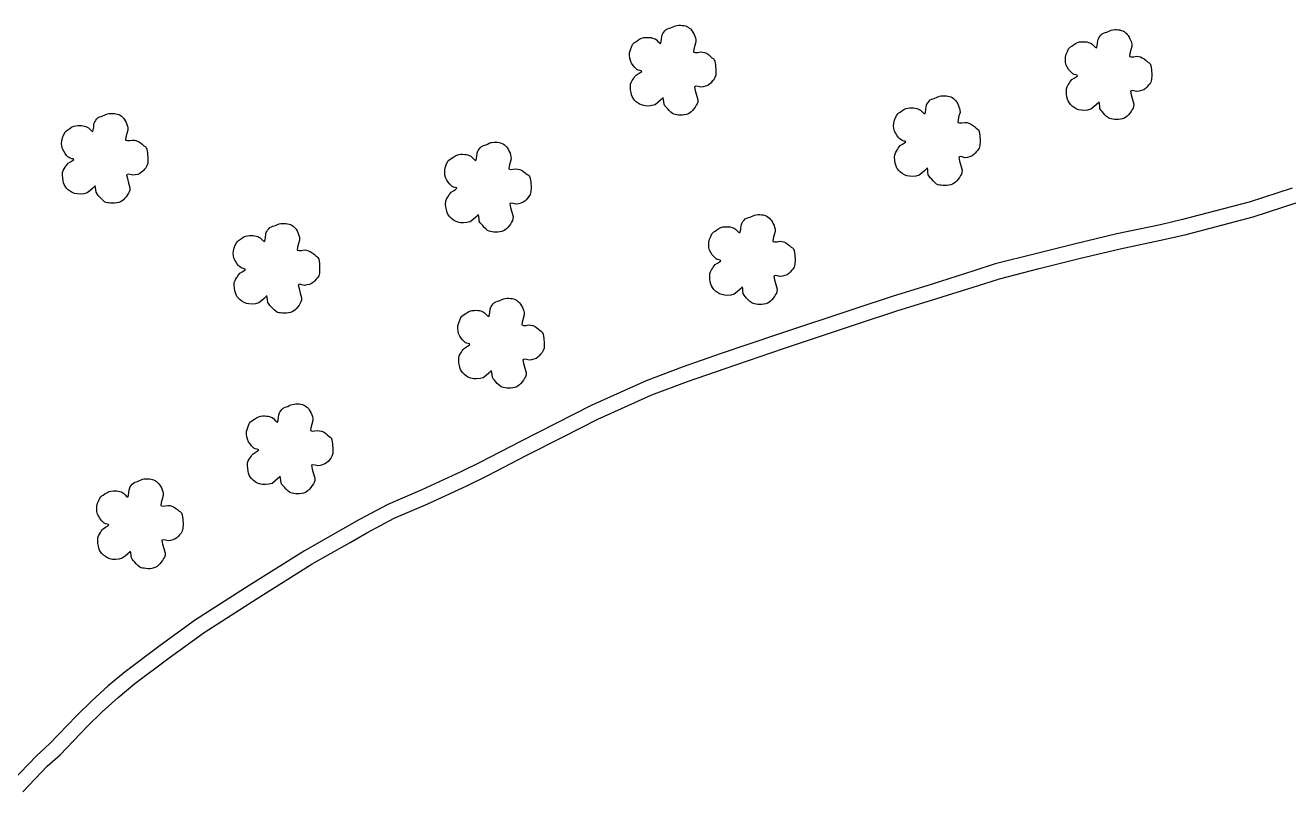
# Model space of a CAD drawing. Extents: x 730929 to 735129, y 7820181 to 7826121.
# Drawn here: x 732161.8 to 732406.4, y 7823632.6 to 7823780.9 of the extents above; entities that cross this region are included whole.
import ezdxf

# ---------------------------------------------------------------- set-up
doc = ezdxf.new("R2010")
doc.units = 0
doc.header["$MEASUREMENT"] = 0
doc.linetypes.add('LIN0', pattern=[0])
for name, color, linetype in [('0114000475015', 5, 'Continuous'), ('RESERVA', 3, 'Continuous'), ('SIMBOLO ARVORE', 118, 'Continuous')]:
    doc.layers.add(name, color=color, linetype=linetype)

msp = doc.modelspace()

# ---------------------------------------------------------------- linework, layer by layer
at = {"layer": '0114000475015'}
msp.add_lwpolyline([(732161.29, 7823632.58), (732166.02, 7823637.5), (732168.48, 7823639.73), (732173.76, 7823645.19), (732176.67, 7823648.02), (732179.74, 7823650.84), (732182.94, 7823653.49), (732189.59, 7823658.5), (732196.36, 7823663.41), (732206.66, 7823670), (732217.32, 7823676.67), (732224.65, 7823680.82), (732227.9, 7823682.65), (732233.2, 7823685.49), (732239.72, 7823688.28), (732247.35, 7823691.84), (732251.19, 7823693.69), (732258.89, 7823697.68), (732265.79, 7823701.2), (732272.62, 7823704.67), (732283.07, 7823709.36), (732289.97, 7823711.99), (732297.29, 7823714.51), (732308.55, 7823718.35), (732323.3, 7823723.22), (732330.51, 7823725.62), (732338.22, 7823728.01), (732346.32, 7823730.57), (732350.36, 7823731.86), (732358.07, 7823733.8), (732365.81, 7823735.74), (732373.74, 7823737.66), (732382.21, 7823739.42), (732386.52, 7823740.42), (732399.53, 7823743.84), (732408.05, 7823746.59)], dxfattribs=at)
at = {"layer": 'RESERVA', "linetype": 'Continuous'}
msp.add_lwpolyline([(732407.08, 7823749.38), (732398.7, 7823746.67), (732385.81, 7823743.29), (732381.58, 7823742.3), (732373.1, 7823740.54), (732365.11, 7823738.6), (732357.35, 7823736.66), (732349.55, 7823734.7), (732345.43, 7823733.38), (732337.34, 7823730.82), (732329.61, 7823728.43), (732322.37, 7823726.02), (732307.61, 7823721.15), (732296.33, 7823717.3), (732288.97, 7823714.76), (732281.94, 7823712.09), (732271.34, 7823707.33), (732264.45, 7823703.83), (732257.54, 7823700.3), (732249.87, 7823696.33), (732246.09, 7823694.5), (732238.52, 7823690.97), (732231.93, 7823688.15), (732226.48, 7823685.24), (732223.2, 7823683.39), (732215.81, 7823679.21), (732205.09, 7823672.49), (732194.7, 7823665.85), (732187.84, 7823660.87), (732181.11, 7823655.81), (732177.8, 7823653.07), (732174.64, 7823650.17), (732171.67, 7823647.28), (732166.42, 7823641.85), (732163.96, 7823639.62), (732159.07, 7823634.52)], dxfattribs=at)
at = {"layer": 'SIMBOLO ARVORE', "linetype": 'LIN0', "elevation": 716.76, "flags": 128}
for points in [[(732285.19, 7823766.78), (732284.74, 7823766.39), (732284.24, 7823765.94), (732283.69, 7823765.52), (732283.05, 7823765.34), (732282.4, 7823765.27), (732281.78, 7823765.3), (732281.27, 7823765.41), (732280.82, 7823765.59), (732280.42, 7823765.83), (732280.04, 7823766.11), (732279.72, 7823766.43), (732279.45, 7823766.77), (732279.27, 7823767.1), (732279.14, 7823767.46), (732279.05, 7823767.86), (732278.97, 7823768.39), (732278.93, 7823768.94), (732278.94, 7823769.47), (732279.08, 7823769.85), (732279.26, 7823770.19), (732279.46, 7823770.48), (732279.62, 7823770.75), (732279.79, 7823770.99), (732280.01, 7823771.23), (732280.43, 7823771.5), (732280.83, 7823771.76), (732281.11, 7823771.98), (732280.99, 7823772.06), (732280.73, 7823772.13), (732280.41, 7823772.2), (732280.19, 7823772.33), (732279.96, 7823772.52), (732279.72, 7823772.77), (732279.43, 7823773.14), (732279.15, 7823773.57), (732278.91, 7823774.05), (732278.79, 7823774.54), (732278.74, 7823775.05), (732278.77, 7823775.57), (732278.91, 7823776.14), (732279.12, 7823776.69), (732279.35, 7823777.15), (732279.53, 7823777.4), (732279.73, 7823777.58), (732279.97, 7823777.72), (732280.31, 7823777.97), (732280.69, 7823778.21), (732281.09, 7823778.41), (732281.49, 7823778.51), (732281.88, 7823778.56), (732282.26, 7823778.56), (732282.6, 7823778.55), (732282.92, 7823778.5), (732283.21, 7823778.43), (732283.46, 7823778.35), (732283.71, 7823778.24), (732283.95, 7823778.09), (732284.25, 7823777.76), (732284.53, 7823777.49), (732284.77, 7823777.36), (732284.89, 7823777.73), (732284.96, 7823778.23), (732285.01, 7823778.75), (732285.06, 7823778.98), (732285.13, 7823779.15), (732285.22, 7823779.31), (732285.38, 7823779.57), (732285.59, 7823779.84), (732285.83, 7823780.08), (732286.11, 7823780.21), (732286.42, 7823780.32), (732286.74, 7823780.41), (732287.03, 7823780.55), (732287.32, 7823780.69), (732287.62, 7823780.8), (732287.95, 7823780.86), (732288.28, 7823780.89), (732288.62, 7823780.89), (732288.94, 7823780.88), (732289.26, 7823780.83), (732289.56, 7823780.76), (732289.83, 7823780.65), (732290.09, 7823780.52), (732290.32, 7823780.36), (732290.53, 7823780.18), (732290.72, 7823779.98), (732290.89, 7823779.74), (732291.08, 7823779.44), (732291.25, 7823779.11), (732291.39, 7823778.76), (732291.51, 7823778.44), (732291.58, 7823778.09), (732291.59, 7823777.67), (732291.38, 7823776.97), (732291.2, 7823776.29), (732291.13, 7823775.72), (732291.49, 7823775.62), (732291.97, 7823775.65), (732292.5, 7823775.74), (732292.89, 7823775.69), (732293.27, 7823775.61), (732293.63, 7823775.47), (732294.01, 7823775.21), (732294.37, 7823774.92), (732294.69, 7823774.62), (732294.94, 7823774.49), (732295.13, 7823774.29), (732295.28, 7823773.95), (732295.4, 7823773.11), (732295.46, 7823772.17), (732295.44, 7823771.27), (732295.28, 7823770.76), (732295.06, 7823770.37), (732294.78, 7823770.07), (732294.53, 7823769.75), (732294.24, 7823769.49), (732293.91, 7823769.27), (732293.47, 7823769.09), (732293.01, 7823768.97), (732292.53, 7823768.9), (732292.03, 7823769.03), (732291.61, 7823769.11), (732291.33, 7823769.01), (732291.48, 7823768.26), (732291.72, 7823767.38), (732291.97, 7823766.5), (732291.95, 7823766.05), (732291.85, 7823765.72), (732291.68, 7823765.43), (732291.47, 7823765.07), (732291.22, 7823764.73), (732290.95, 7823764.41), (732290.71, 7823764.16), (732290.45, 7823763.95), (732290.16, 7823763.78), (732289.8, 7823763.65), (732289.42, 7823763.55), (732289.02, 7823763.5), (732288.63, 7823763.49), (732288.26, 7823763.52), (732287.9, 7823763.57), (732287.61, 7823763.6), (732287.33, 7823763.68), (732287.06, 7823763.81), (732286.73, 7823764.08), (732286.4, 7823764.41), (732286.09, 7823764.76), (732285.83, 7823765.03), (732285.61, 7823765.3), (732285.44, 7823765.61), (732285.38, 7823766.08), (732285.33, 7823766.53), (732285.23, 7823766.91), (732285.23, 7823766.91)], [(732369.59, 7823765.93), (732369.14, 7823765.54), (732368.64, 7823765.09), (732368.09, 7823764.67), (732367.45, 7823764.5), (732366.8, 7823764.43), (732366.18, 7823764.45), (732365.67, 7823764.56), (732365.22, 7823764.74), (732364.82, 7823764.98), (732364.44, 7823765.26), (732364.12, 7823765.58), (732363.85, 7823765.93), (732363.67, 7823766.26), (732363.54, 7823766.62), (732363.45, 7823767.02), (732363.37, 7823767.55), (732363.33, 7823768.1), (732363.34, 7823768.62), (732363.48, 7823769.01), (732363.66, 7823769.34), (732363.87, 7823769.64), (732364.02, 7823769.9), (732364.2, 7823770.15), (732364.41, 7823770.38), (732364.84, 7823770.66), (732365.23, 7823770.91), (732365.51, 7823771.13), (732365.39, 7823771.22), (732365.14, 7823771.28), (732364.81, 7823771.35), (732364.59, 7823771.49), (732364.36, 7823771.67), (732364.12, 7823771.92), (732363.83, 7823772.29), (732363.55, 7823772.73), (732363.31, 7823773.2), (732363.19, 7823773.69), (732363.14, 7823774.2), (732363.17, 7823774.72), (732363.32, 7823775.3), (732363.52, 7823775.84), (732363.75, 7823776.31), (732363.93, 7823776.56), (732364.13, 7823776.73), (732364.37, 7823776.88), (732364.71, 7823777.12), (732365.09, 7823777.36), (732365.49, 7823777.56), (732365.89, 7823777.66), (732366.29, 7823777.71), (732366.67, 7823777.72), (732367, 7823777.7), (732367.32, 7823777.66), (732367.61, 7823777.59), (732367.86, 7823777.5), (732368.11, 7823777.39), (732368.35, 7823777.24), (732368.65, 7823776.92), (732368.93, 7823776.64), (732369.17, 7823776.51), (732369.29, 7823776.89), (732369.36, 7823777.39), (732369.41, 7823777.9), (732369.46, 7823778.13), (732369.53, 7823778.3), (732369.62, 7823778.46), (732369.78, 7823778.73), (732369.99, 7823778.99), (732370.23, 7823779.23), (732370.51, 7823779.37), (732370.82, 7823779.47), (732371.14, 7823779.57), (732371.43, 7823779.71), (732371.72, 7823779.84), (732372.02, 7823779.96), (732372.35, 7823780.02), (732372.68, 7823780.05), (732373.02, 7823780.05), (732373.34, 7823780.03), (732373.66, 7823779.99), (732373.96, 7823779.91), (732374.24, 7823779.81), (732374.49, 7823779.67), (732374.73, 7823779.51), (732374.93, 7823779.34), (732375.12, 7823779.13), (732375.29, 7823778.9), (732375.48, 7823778.6), (732375.65, 7823778.27), (732375.79, 7823777.91), (732375.91, 7823777.6), (732375.98, 7823777.24), (732375.99, 7823776.82), (732375.79, 7823776.13), (732375.61, 7823775.44), (732375.53, 7823774.87), (732375.89, 7823774.77), (732376.37, 7823774.81), (732376.9, 7823774.89), (732377.29, 7823774.85), (732377.67, 7823774.76), (732378.03, 7823774.62), (732378.41, 7823774.37), (732378.77, 7823774.08), (732379.09, 7823773.78), (732379.34, 7823773.64), (732379.54, 7823773.45), (732379.68, 7823773.1), (732379.8, 7823772.26), (732379.86, 7823771.32), (732379.84, 7823770.42), (732379.68, 7823769.91), (732379.46, 7823769.52), (732379.18, 7823769.22), (732378.93, 7823768.91), (732378.64, 7823768.64), (732378.31, 7823768.42), (732377.88, 7823768.25), (732377.41, 7823768.13), (732376.94, 7823768.05), (732376.43, 7823768.19), (732376.01, 7823768.26), (732375.73, 7823768.16), (732375.88, 7823767.42), (732376.13, 7823766.53), (732376.37, 7823765.66), (732376.36, 7823765.21), (732376.25, 7823764.87), (732376.08, 7823764.59), (732375.87, 7823764.23), (732375.62, 7823763.88), (732375.36, 7823763.57), (732375.11, 7823763.32), (732374.85, 7823763.1), (732374.56, 7823762.93), (732374.2, 7823762.8), (732373.82, 7823762.71), (732373.43, 7823762.66), (732373.04, 7823762.65), (732372.66, 7823762.67), (732372.3, 7823762.72), (732372.01, 7823762.76), (732371.73, 7823762.83), (732371.46, 7823762.96), (732371.13, 7823763.24), (732370.8, 7823763.57), (732370.49, 7823763.91), (732370.23, 7823764.18), (732370.01, 7823764.46), (732369.84, 7823764.77), (732369.78, 7823765.24), (732369.73, 7823765.69), (732369.64, 7823766.06), (732369.64, 7823766.06)], [(732336.34, 7823753.15), (732335.89, 7823752.76), (732335.39, 7823752.31), (732334.84, 7823751.89), (732334.2, 7823751.72), (732333.55, 7823751.65), (732332.93, 7823751.67), (732332.42, 7823751.78), (732331.97, 7823751.96), (732331.57, 7823752.2), (732331.19, 7823752.48), (732330.87, 7823752.8), (732330.6, 7823753.15), (732330.42, 7823753.47), (732330.29, 7823753.83), (732330.21, 7823754.23), (732330.12, 7823754.77), (732330.08, 7823755.31), (732330.1, 7823755.84), (732330.23, 7823756.23), (732330.41, 7823756.56), (732330.62, 7823756.85), (732330.77, 7823757.12), (732330.95, 7823757.36), (732331.17, 7823757.6), (732331.59, 7823757.88), (732331.98, 7823758.13), (732332.27, 7823758.35), (732332.14, 7823758.44), (732331.89, 7823758.5), (732331.57, 7823758.57), (732331.34, 7823758.7), (732331.11, 7823758.89), (732330.88, 7823759.14), (732330.58, 7823759.51), (732330.3, 7823759.94), (732330.07, 7823760.42), (732329.94, 7823760.91), (732329.89, 7823761.42), (732329.92, 7823761.94), (732330.07, 7823762.52), (732330.27, 7823763.06), (732330.5, 7823763.53), (732330.68, 7823763.77), (732330.88, 7823763.95), (732331.12, 7823764.09), (732331.46, 7823764.34), (732331.84, 7823764.58), (732332.24, 7823764.78), (732332.64, 7823764.88), (732333.04, 7823764.93), (732333.42, 7823764.94), (732333.76, 7823764.92), (732334.07, 7823764.87), (732334.36, 7823764.8), (732334.62, 7823764.72), (732334.86, 7823764.61), (732335.1, 7823764.46), (732335.4, 7823764.13), (732335.68, 7823763.86), (732335.92, 7823763.73), (732336.04, 7823764.1), (732336.11, 7823764.6), (732336.16, 7823765.12), (732336.22, 7823765.35), (732336.28, 7823765.52), (732336.37, 7823765.68), (732336.54, 7823765.94), (732336.74, 7823766.21), (732336.98, 7823766.45), (732337.27, 7823766.58), (732337.57, 7823766.69), (732337.89, 7823766.78), (732338.18, 7823766.92), (732338.47, 7823767.06), (732338.77, 7823767.17), (732339.1, 7823767.24), (732339.44, 7823767.26), (732339.77, 7823767.27), (732340.1, 7823767.25), (732340.41, 7823767.2), (732340.71, 7823767.13), (732340.99, 7823767.02), (732341.24, 7823766.89), (732341.48, 7823766.73), (732341.68, 7823766.55), (732341.87, 7823766.35), (732342.05, 7823766.11), (732342.23, 7823765.81), (732342.4, 7823765.48), (732342.54, 7823765.13), (732342.66, 7823764.82), (732342.73, 7823764.46), (732342.74, 7823764.04), (732342.54, 7823763.34), (732342.36, 7823762.66), (732342.29, 7823762.09), (732342.64, 7823761.99), (732343.12, 7823762.02), (732343.65, 7823762.11), (732344.05, 7823762.07), (732344.42, 7823761.98), (732344.78, 7823761.84), (732345.16, 7823761.58), (732345.52, 7823761.29), (732345.84, 7823761), (732346.09, 7823760.86), (732346.29, 7823760.66), (732346.43, 7823760.32), (732346.56, 7823759.48), (732346.61, 7823758.54), (732346.59, 7823757.64), (732346.44, 7823757.13), (732346.21, 7823756.74), (732345.94, 7823756.44), (732345.68, 7823756.13), (732345.4, 7823755.86), (732345.06, 7823755.64), (732344.63, 7823755.47), (732344.16, 7823755.34), (732343.69, 7823755.27), (732343.18, 7823755.41), (732342.76, 7823755.48), (732342.48, 7823755.38), (732342.63, 7823754.63), (732342.88, 7823753.75), (732343.13, 7823752.87), (732343.11, 7823752.43), (732343, 7823752.09), (732342.83, 7823751.81), (732342.62, 7823751.44), (732342.37, 7823751.1), (732342.11, 7823750.79), (732341.86, 7823750.53), (732341.6, 7823750.32), (732341.31, 7823750.15), (732340.95, 7823750.02), (732340.57, 7823749.93), (732340.18, 7823749.87), (732339.79, 7823749.87), (732339.41, 7823749.89), (732339.05, 7823749.94), (732338.76, 7823749.97), (732338.49, 7823750.05), (732338.21, 7823750.18), (732337.88, 7823750.46), (732337.56, 7823750.78), (732337.25, 7823751.13), (732336.99, 7823751.4), (732336.77, 7823751.68), (732336.59, 7823751.98), (732336.53, 7823752.45), (732336.48, 7823752.91), (732336.39, 7823753.28), (732336.39, 7823753.28)], [(732175.23, 7823749.74), (732174.78, 7823749.34), (732174.28, 7823748.89), (732173.73, 7823748.47), (732173.09, 7823748.3), (732172.44, 7823748.23), (732171.82, 7823748.25), (732171.31, 7823748.36), (732170.86, 7823748.54), (732170.46, 7823748.78), (732170.08, 7823749.07), (732169.76, 7823749.38), (732169.49, 7823749.73), (732169.31, 7823750.06), (732169.18, 7823750.42), (732169.09, 7823750.82), (732169.01, 7823751.35), (732168.97, 7823751.9), (732168.98, 7823752.42), (732169.12, 7823752.81), (732169.3, 7823753.14), (732169.51, 7823753.44), (732169.66, 7823753.7), (732169.84, 7823753.95), (732170.05, 7823754.19), (732170.48, 7823754.46), (732170.87, 7823754.71), (732171.15, 7823754.93), (732171.03, 7823755.02), (732170.77, 7823755.08), (732170.45, 7823755.15), (732170.23, 7823755.29), (732170, 7823755.47), (732169.76, 7823755.72), (732169.47, 7823756.09), (732169.19, 7823756.53), (732168.95, 7823757), (732168.83, 7823757.49), (732168.78, 7823758), (732168.81, 7823758.52), (732168.95, 7823759.1), (732169.16, 7823759.64), (732169.39, 7823760.11), (732169.57, 7823760.36), (732169.77, 7823760.53), (732170.01, 7823760.68), (732170.35, 7823760.92), (732170.73, 7823761.16), (732171.13, 7823761.36), (732171.53, 7823761.46), (732171.93, 7823761.51), (732172.31, 7823761.52), (732172.64, 7823761.5), (732172.96, 7823761.46), (732173.25, 7823761.39), (732173.5, 7823761.3), (732173.75, 7823761.19), (732173.99, 7823761.04), (732174.29, 7823760.72), (732174.57, 7823760.44), (732174.81, 7823760.31), (732174.93, 7823760.69), (732175, 7823761.19), (732175.05, 7823761.71), (732175.1, 7823761.93), (732175.17, 7823762.1), (732175.26, 7823762.26), (732175.42, 7823762.53), (732175.63, 7823762.79), (732175.87, 7823763.03), (732176.15, 7823763.17), (732176.46, 7823763.27), (732176.78, 7823763.37), (732177.07, 7823763.51), (732177.36, 7823763.64), (732177.66, 7823763.76), (732177.99, 7823763.82), (732178.32, 7823763.85), (732178.66, 7823763.85), (732178.98, 7823763.83), (732179.3, 7823763.79), (732179.6, 7823763.72), (732179.88, 7823763.61), (732180.13, 7823763.47), (732180.37, 7823763.31), (732180.57, 7823763.14), (732180.76, 7823762.93), (732180.93, 7823762.7), (732181.12, 7823762.4), (732181.29, 7823762.07), (732181.43, 7823761.71), (732181.55, 7823761.4), (732181.62, 7823761.04), (732181.63, 7823760.62), (732181.43, 7823759.93), (732181.24, 7823759.24), (732181.17, 7823758.67), (732181.53, 7823758.57), (732182.01, 7823758.61), (732182.54, 7823758.69), (732182.93, 7823758.65), (732183.31, 7823758.56), (732183.67, 7823758.42), (732184.05, 7823758.17), (732184.41, 7823757.88), (732184.73, 7823757.58), (732184.98, 7823757.44), (732185.18, 7823757.25), (732185.32, 7823756.91), (732185.44, 7823756.06), (732185.5, 7823755.12), (732185.48, 7823754.22), (732185.32, 7823753.71), (732185.1, 7823753.32), (732184.82, 7823753.02), (732184.57, 7823752.71), (732184.28, 7823752.44), (732183.95, 7823752.22), (732183.52, 7823752.05), (732183.05, 7823751.93), (732182.58, 7823751.86), (732182.07, 7823751.99), (732181.65, 7823752.06), (732181.37, 7823751.96), (732181.52, 7823751.22), (732181.77, 7823750.33), (732182.01, 7823749.46), (732181.99, 7823749.01), (732181.89, 7823748.67), (732181.72, 7823748.39), (732181.51, 7823748.03), (732181.26, 7823747.68), (732180.99, 7823747.37), (732180.75, 7823747.12), (732180.49, 7823746.91), (732180.2, 7823746.73), (732179.84, 7823746.6), (732179.46, 7823746.51), (732179.06, 7823746.46), (732178.68, 7823746.45), (732178.3, 7823746.47), (732177.94, 7823746.52), (732177.65, 7823746.56), (732177.37, 7823746.63), (732177.1, 7823746.76), (732176.77, 7823747.04), (732176.44, 7823747.37), (732176.13, 7823747.71), (732175.87, 7823747.98), (732175.65, 7823748.26), (732175.48, 7823748.57), (732175.42, 7823749.04), (732175.37, 7823749.49), (732175.28, 7823749.86), (732175.28, 7823749.86)], [(732249.42, 7823744.15), (732248.97, 7823743.76), (732248.46, 7823743.31), (732247.91, 7823742.89), (732247.27, 7823742.72), (732246.63, 7823742.65), (732246, 7823742.67), (732245.5, 7823742.78), (732245.04, 7823742.96), (732244.64, 7823743.2), (732244.27, 7823743.48), (732243.94, 7823743.8), (732243.68, 7823744.15), (732243.49, 7823744.47), (732243.37, 7823744.83), (732243.28, 7823745.23), (732243.19, 7823745.77), (732243.15, 7823746.31), (732243.17, 7823746.84), (732243.3, 7823747.23), (732243.48, 7823747.56), (732243.69, 7823747.85), (732243.85, 7823748.12), (732244.02, 7823748.36), (732244.24, 7823748.6), (732244.66, 7823748.88), (732245.06, 7823749.13), (732245.34, 7823749.35), (732245.22, 7823749.44), (732244.96, 7823749.5), (732244.64, 7823749.57), (732244.42, 7823749.7), (732244.19, 7823749.89), (732243.95, 7823750.14), (732243.65, 7823750.51), (732243.37, 7823750.94), (732243.14, 7823751.42), (732243.01, 7823751.91), (732242.96, 7823752.42), (732242.99, 7823752.94), (732243.14, 7823753.52), (732243.34, 7823754.06), (732243.58, 7823754.53), (732243.76, 7823754.77), (732243.96, 7823754.95), (732244.19, 7823755.09), (732244.53, 7823755.34), (732244.91, 7823755.58), (732245.31, 7823755.78), (732245.71, 7823755.88), (732246.11, 7823755.93), (732246.49, 7823755.94), (732246.83, 7823755.92), (732247.14, 7823755.87), (732247.43, 7823755.8), (732247.69, 7823755.72), (732247.93, 7823755.61), (732248.18, 7823755.46), (732248.47, 7823755.13), (732248.75, 7823754.86), (732248.99, 7823754.73), (732249.11, 7823755.1), (732249.19, 7823755.6), (732249.24, 7823756.12), (732249.29, 7823756.35), (732249.35, 7823756.52), (732249.45, 7823756.68), (732249.61, 7823756.94), (732249.81, 7823757.21), (732250.06, 7823757.45), (732250.34, 7823757.58), (732250.65, 7823757.69), (732250.96, 7823757.78), (732251.25, 7823757.92), (732251.55, 7823758.06), (732251.85, 7823758.18), (732252.18, 7823758.24), (732252.51, 7823758.26), (732252.84, 7823758.27), (732253.17, 7823758.25), (732253.49, 7823758.2), (732253.79, 7823758.13), (732254.06, 7823758.02), (732254.32, 7823757.89), (732254.55, 7823757.73), (732254.76, 7823757.55), (732254.94, 7823757.35), (732255.12, 7823757.11), (732255.31, 7823756.81), (732255.47, 7823756.48), (732255.62, 7823756.13), (732255.73, 7823755.82), (732255.8, 7823755.46), (732255.81, 7823755.04), (732255.61, 7823754.34), (732255.43, 7823753.66), (732255.36, 7823753.09), (732255.71, 7823752.99), (732256.19, 7823753.02), (732256.72, 7823753.11), (732257.12, 7823753.07), (732257.49, 7823752.98), (732257.85, 7823752.84), (732258.24, 7823752.59), (732258.6, 7823752.3), (732258.92, 7823752), (732259.17, 7823751.86), (732259.36, 7823751.66), (732259.51, 7823751.32), (732259.63, 7823750.48), (732259.69, 7823749.54), (732259.67, 7823748.64), (732259.51, 7823748.13), (732259.28, 7823747.74), (732259.01, 7823747.44), (732258.76, 7823747.13), (732258.47, 7823746.86), (732258.14, 7823746.64), (732257.7, 7823746.47), (732257.23, 7823746.34), (732256.76, 7823746.27), (732256.26, 7823746.41), (732255.84, 7823746.48), (732255.56, 7823746.38), (732255.7, 7823745.63), (732255.95, 7823744.75), (732256.2, 7823743.87), (732256.18, 7823743.43), (732256.08, 7823743.09), (732255.9, 7823742.81), (732255.69, 7823742.44), (732255.45, 7823742.1), (732255.18, 7823741.79), (732254.94, 7823741.53), (732254.67, 7823741.32), (732254.38, 7823741.15), (732254.03, 7823741.02), (732253.64, 7823740.93), (732253.25, 7823740.87), (732252.86, 7823740.87), (732252.48, 7823740.89), (732252.13, 7823740.94), (732251.84, 7823740.97), (732251.56, 7823741.05), (732251.28, 7823741.18), (732250.96, 7823741.46), (732250.63, 7823741.78), (732250.32, 7823742.13), (732250.06, 7823742.4), (732249.84, 7823742.68), (732249.66, 7823742.98), (732249.61, 7823743.45), (732249.56, 7823743.91), (732249.46, 7823744.28), (732249.46, 7823744.28)], [(732208.48, 7823728.45), (732208.03, 7823728.05), (732207.53, 7823727.61), (732206.97, 7823727.19), (732206.34, 7823727.01), (732205.69, 7823726.94), (732205.07, 7823726.97), (732204.56, 7823727.08), (732204.11, 7823727.26), (732203.7, 7823727.5), (732203.33, 7823727.78), (732203.01, 7823728.1), (732202.74, 7823728.44), (732202.56, 7823728.77), (732202.43, 7823729.13), (732202.34, 7823729.53), (732202.26, 7823730.06), (732202.22, 7823730.61), (732202.23, 7823731.14), (732202.37, 7823731.52), (732202.55, 7823731.86), (732202.75, 7823732.15), (732202.91, 7823732.41), (732203.08, 7823732.66), (732203.3, 7823732.9), (732203.72, 7823733.17), (732204.12, 7823733.43), (732204.4, 7823733.64), (732204.28, 7823733.73), (732204.02, 7823733.8), (732203.7, 7823733.87), (732203.48, 7823734), (732203.25, 7823734.19), (732203.01, 7823734.44), (732202.72, 7823734.81), (732202.44, 7823735.24), (732202.2, 7823735.71), (732202.07, 7823736.2), (732202.02, 7823736.71), (732202.05, 7823737.24), (732202.2, 7823737.81), (732202.41, 7823738.35), (732202.64, 7823738.82), (732202.82, 7823739.07), (732203.02, 7823739.24), (732203.25, 7823739.39), (732203.59, 7823739.64), (732203.97, 7823739.87), (732204.38, 7823740.08), (732204.78, 7823740.18), (732205.17, 7823740.23), (732205.55, 7823740.23), (732205.89, 7823740.22), (732206.21, 7823740.17), (732206.5, 7823740.1), (732206.75, 7823740.02), (732207, 7823739.9), (732207.24, 7823739.76), (732207.53, 7823739.43), (732207.81, 7823739.16), (732208.06, 7823739.03), (732208.17, 7823739.4), (732208.25, 7823739.9), (732208.3, 7823740.42), (732208.35, 7823740.64), (732208.42, 7823740.82), (732208.51, 7823740.97), (732208.67, 7823741.24), (732208.88, 7823741.5), (732209.12, 7823741.75), (732209.4, 7823741.88), (732209.71, 7823741.99), (732210.02, 7823742.08), (732210.32, 7823742.22), (732210.61, 7823742.36), (732210.91, 7823742.47), (732211.24, 7823742.53), (732211.57, 7823742.56), (732211.91, 7823742.56), (732212.23, 7823742.55), (732212.55, 7823742.5), (732212.85, 7823742.43), (732213.12, 7823742.32), (732213.38, 7823742.19), (732213.61, 7823742.02), (732213.82, 7823741.85), (732214.01, 7823741.65), (732214.18, 7823741.41), (732214.37, 7823741.11), (732214.54, 7823740.78), (732214.68, 7823740.43), (732214.79, 7823740.11), (732214.86, 7823739.76), (732214.87, 7823739.33), (732214.67, 7823738.64), (732214.49, 7823737.96), (732214.42, 7823737.39), (732214.78, 7823737.29), (732215.26, 7823737.32), (732215.79, 7823737.41), (732216.18, 7823737.36), (732216.56, 7823737.28), (732216.92, 7823737.14), (732217.3, 7823736.88), (732217.66, 7823736.59), (732217.98, 7823736.29), (732218.23, 7823736.16), (732218.42, 7823735.96), (732218.57, 7823735.62), (732218.69, 7823734.77), (732218.75, 7823733.84), (732218.73, 7823732.94), (732218.57, 7823732.42), (732218.35, 7823732.04), (732218.07, 7823731.74), (732217.82, 7823731.42), (732217.53, 7823731.16), (732217.2, 7823730.94), (732216.76, 7823730.76), (732216.3, 7823730.64), (732215.82, 7823730.57), (732215.32, 7823730.7), (732214.9, 7823730.78), (732214.62, 7823730.67), (732214.76, 7823729.93), (732215.01, 7823729.04), (732215.26, 7823728.17), (732215.24, 7823727.72), (732215.14, 7823727.38), (732214.97, 7823727.1), (732214.76, 7823726.74), (732214.51, 7823726.4), (732214.24, 7823726.08), (732214, 7823725.83), (732213.74, 7823725.62), (732213.45, 7823725.45), (732213.09, 7823725.32), (732212.71, 7823725.22), (732212.31, 7823725.17), (732211.92, 7823725.16), (732211.55, 7823725.19), (732211.19, 7823725.24), (732210.9, 7823725.27), (732210.62, 7823725.34), (732210.35, 7823725.48), (732210.02, 7823725.75), (732209.69, 7823726.08), (732209.38, 7823726.42), (732209.12, 7823726.69), (732208.9, 7823726.97), (732208.72, 7823727.28), (732208.67, 7823727.75), (732208.62, 7823728.2), (732208.52, 7823728.58), (732208.52, 7823728.58)], [(732300.53, 7823730.14), (732300.08, 7823729.74), (732299.58, 7823729.29), (732299.03, 7823728.88), (732298.39, 7823728.7), (732297.74, 7823728.63), (732297.12, 7823728.66), (732296.61, 7823728.77), (732296.16, 7823728.95), (732295.76, 7823729.18), (732295.38, 7823729.47), (732295.06, 7823729.79), (732294.79, 7823730.13), (732294.61, 7823730.46), (732294.48, 7823730.82), (732294.39, 7823731.22), (732294.31, 7823731.75), (732294.27, 7823732.3), (732294.29, 7823732.83), (732294.42, 7823733.21), (732294.6, 7823733.55), (732294.81, 7823733.84), (732294.96, 7823734.1), (732295.14, 7823734.35), (732295.36, 7823734.59), (732295.78, 7823734.86), (732296.17, 7823735.12), (732296.45, 7823735.33), (732296.33, 7823735.42), (732296.08, 7823735.49), (732295.75, 7823735.56), (732295.53, 7823735.69), (732295.3, 7823735.88), (732295.07, 7823736.13), (732294.77, 7823736.5), (732294.49, 7823736.93), (732294.25, 7823737.4), (732294.13, 7823737.89), (732294.08, 7823738.4), (732294.11, 7823738.93), (732294.26, 7823739.5), (732294.46, 7823740.04), (732294.69, 7823740.51), (732294.87, 7823740.76), (732295.07, 7823740.93), (732295.31, 7823741.08), (732295.65, 7823741.33), (732296.03, 7823741.56), (732296.43, 7823741.77), (732296.83, 7823741.87), (732297.23, 7823741.91), (732297.61, 7823741.92), (732297.95, 7823741.91), (732298.26, 7823741.86), (732298.55, 7823741.79), (732298.81, 7823741.71), (732299.05, 7823741.59), (732299.29, 7823741.44), (732299.59, 7823741.12), (732299.87, 7823740.85), (732300.11, 7823740.72), (732300.23, 7823741.09), (732300.3, 7823741.59), (732300.35, 7823742.11), (732300.41, 7823742.33), (732300.47, 7823742.51), (732300.56, 7823742.66), (732300.72, 7823742.93), (732300.93, 7823743.19), (732301.17, 7823743.44), (732301.46, 7823743.57), (732301.76, 7823743.68), (732302.08, 7823743.77), (732302.37, 7823743.91), (732302.66, 7823744.05), (732302.96, 7823744.16), (732303.29, 7823744.22), (732303.63, 7823744.25), (732303.96, 7823744.25), (732304.29, 7823744.23), (732304.6, 7823744.19), (732304.9, 7823744.12), (732305.18, 7823744.01), (732305.43, 7823743.87), (732305.67, 7823743.71), (732305.87, 7823743.54), (732306.06, 7823743.34), (732306.24, 7823743.1), (732306.42, 7823742.8), (732306.59, 7823742.47), (732306.73, 7823742.12), (732306.85, 7823741.8), (732306.92, 7823741.45), (732306.93, 7823741.02), (732306.73, 7823740.33), (732306.55, 7823739.65), (732306.48, 7823739.08), (732306.83, 7823738.98), (732307.31, 7823739.01), (732307.84, 7823739.1), (732308.23, 7823739.05), (732308.61, 7823738.97), (732308.97, 7823738.83), (732309.35, 7823738.57), (732309.71, 7823738.28), (732310.03, 7823737.98), (732310.28, 7823737.85), (732310.48, 7823737.65), (732310.62, 7823737.31), (732310.74, 7823736.46), (732310.8, 7823735.53), (732310.78, 7823734.63), (732310.63, 7823734.11), (732310.4, 7823733.73), (732310.13, 7823733.43), (732309.87, 7823733.11), (732309.58, 7823732.85), (732309.25, 7823732.63), (732308.82, 7823732.45), (732308.35, 7823732.33), (732307.88, 7823732.26), (732307.37, 7823732.39), (732306.95, 7823732.47), (732306.67, 7823732.36), (732306.82, 7823731.62), (732307.07, 7823730.73), (732307.32, 7823729.86), (732307.3, 7823729.41), (732307.19, 7823729.07), (732307.02, 7823728.79), (732306.81, 7823728.43), (732306.56, 7823728.09), (732306.3, 7823727.77), (732306.05, 7823727.52), (732305.79, 7823727.31), (732305.5, 7823727.14), (732305.14, 7823727.01), (732304.76, 7823726.91), (732304.37, 7823726.86), (732303.98, 7823726.85), (732303.6, 7823726.88), (732303.24, 7823726.93), (732302.95, 7823726.96), (732302.67, 7823727.03), (732302.4, 7823727.17), (732302.07, 7823727.44), (732301.74, 7823727.77), (732301.43, 7823728.11), (732301.17, 7823728.38), (732300.95, 7823728.66), (732300.78, 7823728.97), (732300.72, 7823729.44), (732300.67, 7823729.89), (732300.58, 7823730.27), (732300.58, 7823730.27)], [(732251.94, 7823713.96), (732251.49, 7823713.56), (732250.99, 7823713.11), (732250.44, 7823712.7), (732249.8, 7823712.52), (732249.15, 7823712.45), (732248.53, 7823712.47), (732248.02, 7823712.58), (732247.57, 7823712.76), (732247.17, 7823713), (732246.79, 7823713.29), (732246.47, 7823713.61), (732246.2, 7823713.95), (732246.02, 7823714.28), (732245.89, 7823714.64), (732245.8, 7823715.04), (732245.72, 7823715.57), (732245.68, 7823716.12), (732245.7, 7823716.64), (732245.83, 7823717.03), (732246.01, 7823717.36), (732246.22, 7823717.66), (732246.37, 7823717.92), (732246.55, 7823718.17), (732246.77, 7823718.41), (732247.19, 7823718.68), (732247.58, 7823718.94), (732247.86, 7823719.15), (732247.74, 7823719.24), (732247.49, 7823719.31), (732247.16, 7823719.38), (732246.94, 7823719.51), (732246.71, 7823719.69), (732246.48, 7823719.95), (732246.18, 7823720.32), (732245.9, 7823720.75), (732245.66, 7823721.22), (732245.54, 7823721.71), (732245.49, 7823722.22), (732245.52, 7823722.75), (732245.67, 7823723.32), (732245.87, 7823723.86), (732246.1, 7823724.33), (732246.28, 7823724.58), (732246.48, 7823724.75), (732246.72, 7823724.9), (732247.06, 7823725.15), (732247.44, 7823725.38), (732247.84, 7823725.58), (732248.24, 7823725.68), (732248.64, 7823725.73), (732249.02, 7823725.74), (732249.36, 7823725.73), (732249.67, 7823725.68), (732249.96, 7823725.61), (732250.22, 7823725.53), (732250.46, 7823725.41), (732250.7, 7823725.26), (732251, 7823724.94), (732251.28, 7823724.67), (732251.52, 7823724.54), (732251.64, 7823724.91), (732251.71, 7823725.41), (732251.76, 7823725.93), (732251.81, 7823726.15), (732251.88, 7823726.33), (732251.97, 7823726.48), (732252.13, 7823726.75), (732252.34, 7823727.01), (732252.58, 7823727.25), (732252.87, 7823727.39), (732253.17, 7823727.49), (732253.49, 7823727.59), (732253.78, 7823727.73), (732254.07, 7823727.86), (732254.37, 7823727.98), (732254.7, 7823728.04), (732255.04, 7823728.07), (732255.37, 7823728.07), (732255.7, 7823728.05), (732256.01, 7823728.01), (732256.31, 7823727.94), (732256.59, 7823727.83), (732256.84, 7823727.69), (732257.08, 7823727.53), (732257.28, 7823727.36), (732257.47, 7823727.16), (732257.65, 7823726.92), (732257.83, 7823726.62), (732258, 7823726.29), (732258.14, 7823725.94), (732258.26, 7823725.62), (732258.33, 7823725.27), (732258.34, 7823724.84), (732258.14, 7823724.15), (732257.96, 7823723.46), (732257.89, 7823722.9), (732258.24, 7823722.79), (732258.72, 7823722.83), (732259.25, 7823722.92), (732259.64, 7823722.87), (732260.02, 7823722.78), (732260.38, 7823722.64), (732260.76, 7823722.39), (732261.12, 7823722.1), (732261.44, 7823721.8), (732261.69, 7823721.67), (732261.89, 7823721.47), (732262.03, 7823721.13), (732262.15, 7823720.28), (732262.21, 7823719.35), (732262.19, 7823718.44), (732262.04, 7823717.93), (732261.81, 7823717.55), (732261.54, 7823717.24), (732261.28, 7823716.93), (732260.99, 7823716.66), (732260.66, 7823716.44), (732260.23, 7823716.27), (732259.76, 7823716.15), (732259.29, 7823716.08), (732258.78, 7823716.21), (732258.36, 7823716.29), (732258.08, 7823716.18), (732258.23, 7823715.44), (732258.48, 7823714.55), (732258.73, 7823713.68), (732258.71, 7823713.23), (732258.6, 7823712.89), (732258.43, 7823712.61), (732258.22, 7823712.25), (732257.97, 7823711.9), (732257.71, 7823711.59), (732257.46, 7823711.34), (732257.2, 7823711.13), (732256.91, 7823710.96), (732256.55, 7823710.82), (732256.17, 7823710.73), (732255.78, 7823710.68), (732255.39, 7823710.67), (732255.01, 7823710.7), (732254.65, 7823710.75), (732254.36, 7823710.78), (732254.08, 7823710.85), (732253.81, 7823710.99), (732253.48, 7823711.26), (732253.15, 7823711.59), (732252.84, 7823711.93), (732252.58, 7823712.2), (732252.36, 7823712.48), (732252.19, 7823712.79), (732252.13, 7823713.26), (732252.08, 7823713.71), (732251.99, 7823714.09), (732251.99, 7823714.09)], [(732211.04, 7823693.51), (732210.59, 7823693.12), (732210.09, 7823692.67), (732209.54, 7823692.25), (732208.9, 7823692.08), (732208.25, 7823692.01), (732207.63, 7823692.03), (732207.12, 7823692.14), (732206.67, 7823692.32), (732206.27, 7823692.56), (732205.89, 7823692.84), (732205.57, 7823693.16), (732205.3, 7823693.51), (732205.12, 7823693.84), (732204.99, 7823694.2), (732204.9, 7823694.6), (732204.82, 7823695.13), (732204.78, 7823695.68), (732204.8, 7823696.2), (732204.93, 7823696.59), (732205.11, 7823696.92), (732205.32, 7823697.22), (732205.47, 7823697.48), (732205.65, 7823697.73), (732205.87, 7823697.96), (732206.29, 7823698.24), (732206.68, 7823698.49), (732206.96, 7823698.71), (732206.84, 7823698.8), (732206.59, 7823698.86), (732206.26, 7823698.93), (732206.04, 7823699.07), (732205.81, 7823699.25), (732205.58, 7823699.5), (732205.28, 7823699.87), (732205, 7823700.31), (732204.76, 7823700.78), (732204.64, 7823701.27), (732204.59, 7823701.78), (732204.62, 7823702.3), (732204.77, 7823702.88), (732204.97, 7823703.42), (732205.2, 7823703.89), (732205.38, 7823704.14), (732205.58, 7823704.31), (732205.82, 7823704.46), (732206.16, 7823704.7), (732206.54, 7823704.94), (732206.94, 7823705.14), (732207.34, 7823705.24), (732207.74, 7823705.29), (732208.12, 7823705.3), (732208.46, 7823705.28), (732208.77, 7823705.24), (732209.06, 7823705.17), (732209.32, 7823705.08), (732209.56, 7823704.97), (732209.8, 7823704.82), (732210.1, 7823704.5), (732210.38, 7823704.22), (732210.62, 7823704.09), (732210.74, 7823704.47), (732210.81, 7823704.97), (732210.86, 7823705.48), (732210.92, 7823705.71), (732210.98, 7823705.88), (732211.07, 7823706.04), (732211.23, 7823706.31), (732211.44, 7823706.57), (732211.68, 7823706.81), (732211.97, 7823706.95), (732212.27, 7823707.05), (732212.59, 7823707.14), (732212.88, 7823707.29), (732213.17, 7823707.42), (732213.47, 7823707.54), (732213.8, 7823707.6), (732214.14, 7823707.63), (732214.47, 7823707.63), (732214.8, 7823707.61), (732215.11, 7823707.57), (732215.41, 7823707.49), (732215.69, 7823707.39), (732215.94, 7823707.25), (732216.18, 7823707.09), (732216.38, 7823706.92), (732216.57, 7823706.71), (732216.75, 7823706.48), (732216.93, 7823706.18), (732217.1, 7823705.85), (732217.24, 7823705.49), (732217.36, 7823705.18), (732217.43, 7823704.82), (732217.44, 7823704.4), (732217.24, 7823703.71), (732217.06, 7823703.02), (732216.99, 7823702.45), (732217.34, 7823702.35), (732217.82, 7823702.39), (732218.35, 7823702.47), (732218.74, 7823702.43), (732219.12, 7823702.34), (732219.48, 7823702.2), (732219.86, 7823701.95), (732220.22, 7823701.66), (732220.54, 7823701.36), (732220.79, 7823701.22), (732220.99, 7823701.03), (732221.13, 7823700.68), (732221.25, 7823699.84), (732221.31, 7823698.9), (732221.29, 7823698), (732221.14, 7823697.49), (732220.91, 7823697.1), (732220.64, 7823696.8), (732220.38, 7823696.49), (732220.09, 7823696.22), (732219.76, 7823696), (732219.33, 7823695.83), (732218.86, 7823695.71), (732218.39, 7823695.63), (732217.88, 7823695.77), (732217.46, 7823695.84), (732217.18, 7823695.74), (732217.33, 7823695), (732217.58, 7823694.11), (732217.83, 7823693.24), (732217.81, 7823692.79), (732217.7, 7823692.45), (732217.53, 7823692.17), (732217.32, 7823691.81), (732217.07, 7823691.46), (732216.81, 7823691.15), (732216.56, 7823690.9), (732216.3, 7823690.68), (732216.01, 7823690.51), (732215.65, 7823690.38), (732215.27, 7823690.29), (732214.88, 7823690.24), (732214.49, 7823690.23), (732214.11, 7823690.25), (732213.75, 7823690.3), (732213.46, 7823690.34), (732213.18, 7823690.41), (732212.91, 7823690.54), (732212.58, 7823690.82), (732212.25, 7823691.15), (732211.94, 7823691.49), (732211.68, 7823691.76), (732211.46, 7823692.04), (732211.29, 7823692.35), (732211.23, 7823692.82), (732211.18, 7823693.27), (732211.09, 7823693.64), (732211.09, 7823693.64)], [(732182.04, 7823679.02), (732181.59, 7823678.63), (732181.09, 7823678.18), (732180.54, 7823677.76), (732179.9, 7823677.59), (732179.25, 7823677.52), (732178.63, 7823677.54), (732178.12, 7823677.65), (732177.67, 7823677.83), (732177.27, 7823678.07), (732176.89, 7823678.35), (732176.57, 7823678.67), (732176.3, 7823679.02), (732176.12, 7823679.35), (732175.99, 7823679.7), (732175.9, 7823680.11), (732175.82, 7823680.64), (732175.78, 7823681.19), (732175.79, 7823681.71), (732175.93, 7823682.1), (732176.11, 7823682.43), (732176.32, 7823682.72), (732176.47, 7823682.99), (732176.65, 7823683.24), (732176.86, 7823683.47), (732177.29, 7823683.75), (732177.68, 7823684), (732177.96, 7823684.22), (732177.84, 7823684.31), (732177.59, 7823684.37), (732177.26, 7823684.44), (732177.04, 7823684.58), (732176.81, 7823684.76), (732176.57, 7823685.01), (732176.28, 7823685.38), (732176, 7823685.81), (732175.76, 7823686.29), (732175.64, 7823686.78), (732175.59, 7823687.29), (732175.62, 7823687.81), (732175.76, 7823688.39), (732175.97, 7823688.93), (732176.2, 7823689.4), (732176.38, 7823689.64), (732176.58, 7823689.82), (732176.82, 7823689.97), (732177.16, 7823690.21), (732177.54, 7823690.45), (732177.94, 7823690.65), (732178.34, 7823690.75), (732178.74, 7823690.8), (732179.12, 7823690.81), (732179.45, 7823690.79), (732179.77, 7823690.75), (732180.06, 7823690.67), (732180.31, 7823690.59), (732180.56, 7823690.48), (732180.8, 7823690.33), (732181.1, 7823690.01), (732181.38, 7823689.73), (732181.62, 7823689.6), (732181.74, 7823689.98), (732181.81, 7823690.48), (732181.86, 7823690.99), (732181.91, 7823691.22), (732181.98, 7823691.39), (732182.07, 7823691.55), (732182.23, 7823691.81), (732182.44, 7823692.08), (732182.68, 7823692.32), (732182.96, 7823692.46), (732183.27, 7823692.56), (732183.59, 7823692.65), (732183.88, 7823692.8), (732184.17, 7823692.93), (732184.47, 7823693.05), (732184.8, 7823693.11), (732185.13, 7823693.14), (732185.47, 7823693.14), (732185.79, 7823693.12), (732186.11, 7823693.08), (732186.41, 7823693), (732186.69, 7823692.9), (732186.94, 7823692.76), (732187.18, 7823692.6), (732187.38, 7823692.43), (732187.57, 7823692.22), (732187.74, 7823691.99), (732187.93, 7823691.69), (732188.1, 7823691.36), (732188.24, 7823691), (732188.36, 7823690.69), (732188.43, 7823690.33), (732188.44, 7823689.91), (732188.24, 7823689.22), (732188.05, 7823688.53), (732187.98, 7823687.96), (732188.34, 7823687.86), (732188.82, 7823687.9), (732189.35, 7823687.98), (732189.74, 7823687.94), (732190.12, 7823687.85), (732190.48, 7823687.71), (732190.86, 7823687.46), (732191.22, 7823687.17), (732191.54, 7823686.87), (732191.79, 7823686.73), (732191.99, 7823686.53), (732192.13, 7823686.19), (732192.25, 7823685.35), (732192.31, 7823684.41), (732192.29, 7823683.51), (732192.13, 7823683), (732191.91, 7823682.61), (732191.63, 7823682.31), (732191.38, 7823682), (732191.09, 7823681.73), (732190.76, 7823681.51), (732190.33, 7823681.34), (732189.86, 7823681.22), (732189.39, 7823681.14), (732188.88, 7823681.28), (732188.46, 7823681.35), (732188.18, 7823681.25), (732188.33, 7823680.5), (732188.58, 7823679.62), (732188.82, 7823678.74), (732188.81, 7823678.3), (732188.7, 7823677.96), (732188.53, 7823677.68), (732188.32, 7823677.32), (732188.07, 7823676.97), (732187.8, 7823676.66), (732187.56, 7823676.4), (732187.3, 7823676.19), (732187.01, 7823676.02), (732186.65, 7823675.89), (732186.27, 7823675.8), (732185.87, 7823675.74), (732185.49, 7823675.74), (732185.11, 7823675.76), (732184.75, 7823675.81), (732184.46, 7823675.85), (732184.18, 7823675.92), (732183.91, 7823676.05), (732183.58, 7823676.33), (732183.25, 7823676.65), (732182.94, 7823677), (732182.68, 7823677.27), (732182.46, 7823677.55), (732182.29, 7823677.86), (732182.23, 7823678.32), (732182.18, 7823678.78), (732182.09, 7823679.15), (732182.09, 7823679.15)]]:
    msp.add_lwpolyline(points, dxfattribs=at)

doc.saveas('drawing.dxf')
